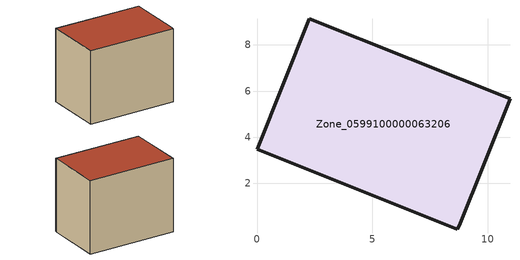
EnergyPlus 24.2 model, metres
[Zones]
Zone_0599100000063206
 floor ground (C_G): 10.96,5.67 8.77,0.17 8.67,0.01 0,3.47 2.26,9.13 z0.44
 wall outside (C_F): 10.96,5.67 2.26,9.13 0,3.47 8.67,0.01 8.77,0.17 10.96,5.67 z0.44:8.12
 roof outside (C_R): 8.77,0.17 10.96,5.67 2.26,9.13 0,3.47 8.67,0.01 z8.12
[BUILDING]
Pand.0599100000063206: North Axis=0; Terrain=City; Loads Convergence Tolerance Value=0.04; Temperature Convergence Tolerance Value=0.4; Solar Distribution=FullExterior; Maximum Number of Warmup Days=25; Minimum Number of Warmup Days=1
[Site:Location]
Rotterdam.The.Hague.AP_ZH_NLD Design_Conditions: Latitude=51.96; Longitude=4.45; Time Zone=1; Elevation=-4.5
[SITE:GROUNDTEMPERATURE:BUILDINGSURFACE]
18, 18, 18, 18, 18, 18, 18, 18, 18, 18, 18, 18
[MATERIAL] Thermal Absorptance=0.9; Solar Absorptance=0.7; Visible Absorptance=0.7
Name | Roughness | Thickness | Conductivity | Density | Specific Heat
G.TI.1965-1974 | MediumSmooth | 0.15 | 0.882353 | 540 | 1210
F.TI.1965-1974 | Rough | 0.3 | 0.697674 | 1920 | 840
R.TI.1965-1974 | MediumRough | 0.2 | 0.232558 | 1500 | 1000
[CONSTRUCTION]
C_G: G.TI.1965-1974
C_F: F.TI.1965-1974
C_R: R.TI.1965-1974
[ZONE]
Zone_0599100000063206: Type=1; Multiplier=1; Ceiling Height=Autocalculate; Volume=Autocalculate; Floor Area=autocalculate; Part of Total Floor Area=Yes
[ZONEINFILTRATION:DESIGNFLOWRATE]
Infil_Zone_0599100000063206: Zone or ZoneList or Space or SpaceList=Zone_0599100000063206; Schedule=AlwaysOn; Design Flow Rate Calculation Method=Flow/Area; Flow Rate per Floor Area=0.003; Constant Term Coefficient=1; Temperature Term Coefficient=0; Velocity Term Coefficient=0; Velocity Squared Term Coefficient=0
[HVACTEMPLATE:ZONE:IDEALLOADSAIRSYSTEM]
Zone_0599100000063206: Maximum Heating Supply Air Temperature=50; Minimum Cooling Supply Air Temperature=13; Maximum Heating Supply Air Humidity Ratio=0.0156; Minimum Cooling Supply Air Humidity Ratio=0.0077; Heating Limit=NoLimit; Cooling Limit=NoLimit; Dehumidification Control Type=ConstantSensibleHeatRatio; Cooling Sensible Heat Ratio=0.7; Dehumidification Setpoint=60; Humidification Control Type=None; Humidification Setpoint=30; Outdoor Air Method=None; Outdoor Air Flow Rate per Person=0.00944; Outdoor Air Flow Rate per Zone Floor Area=0; Outdoor Air Flow Rate per Zone=0; Demand Controlled Ventilation Type=None; Outdoor Air Economizer Type=NoEconomizer; Heat Recovery Type=None; Sensible Heat Recovery Effectiveness=0.7; Latent Heat Recovery Effectiveness=0.65
[ZONECONTROL:THERMOSTAT]
ThermostatControl_Zone_0599100000063206: Zone or ZoneList=Zone_0599100000063206; Control Type Schedule=DualSetpointControlType; Control 1=Thermostat_Zone_0599100000063206; Temperature Difference Between Cutout And Setpoint=0
[THERMOSTATSETPOINT:DUALSETPOINT]
Thermostat_Zone_0599100000063206: Heating Setpoint Temperature Schedule=HeatingSetpoint_Zone_0599100000063206; Cooling Setpoint Temperature Schedule=CoolingSetpoint_Zone_0599100000063206
[SCHEDULE:COMPACT]
HeatingSetpoint_Zone_0599100000063206: Through: 12/31, For: AllDays, Until: 24:00, 21
CoolingSetpoint_Zone_0599100000063206: Through: 12/31, For: AllDays, Until: 24:00, 24
DualSetpointControlType: Through: 12/31, For: AllDays, Until: 24:00, 4
AlwaysOn: Through: 12/31, For: AllDays, Until: 24:00, 1
